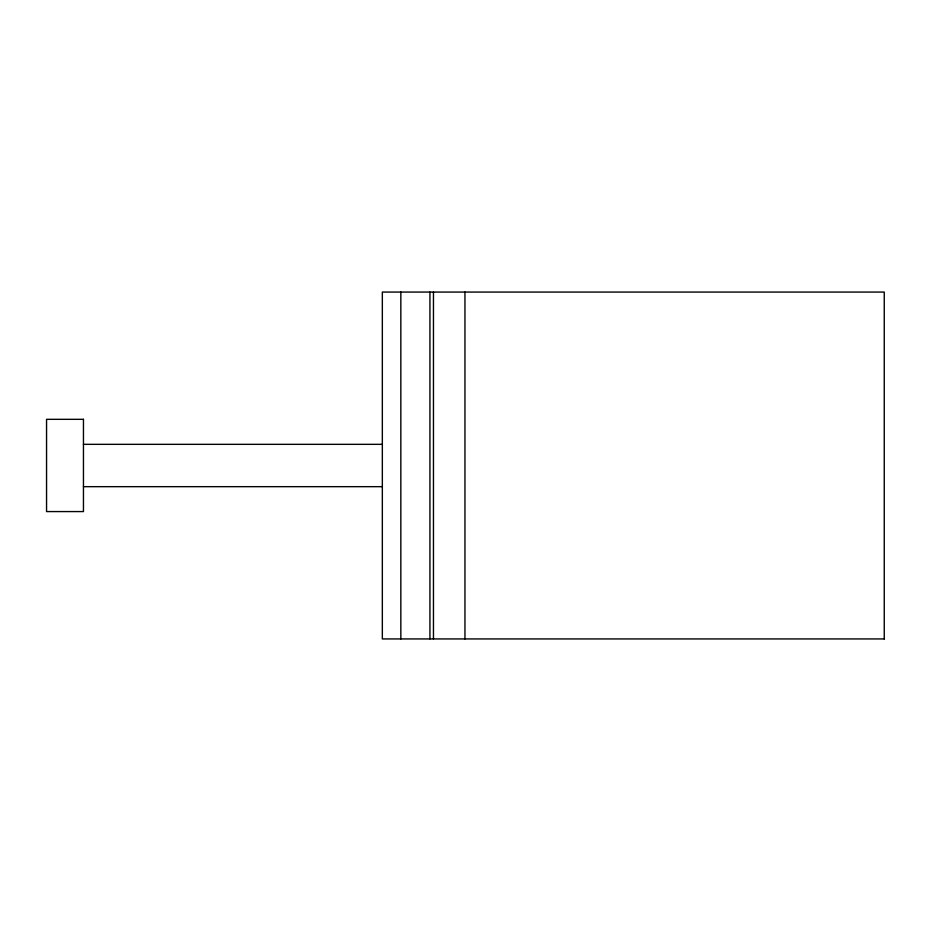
<?xml version="1.0" encoding="UTF-8"?>
<svg xmlns="http://www.w3.org/2000/svg" width="931" height="931" viewBox="0 0 931 931"><rect width="100%" height="100%" fill="white"/><g stroke="black" fill="none" stroke-linecap="round" stroke-linejoin="round"><path stroke-width="1.4" d="M83.453 444.331L382.338 444.331M83.453 486.669L382.338 486.669M884.45 638.934L382.338 638.934L382.338 292.066L884.252 292.066L884.252 638.934M464.953 292.066L464.953 638.934M433.462 292.066L433.462 638.934M429.936 292.066L429.936 638.934M400.842 292.066L400.842 638.934M83.453 419.322L46.55 419.322L46.55 511.573L83.453 511.573L83.453 419.322"/></g></svg>
